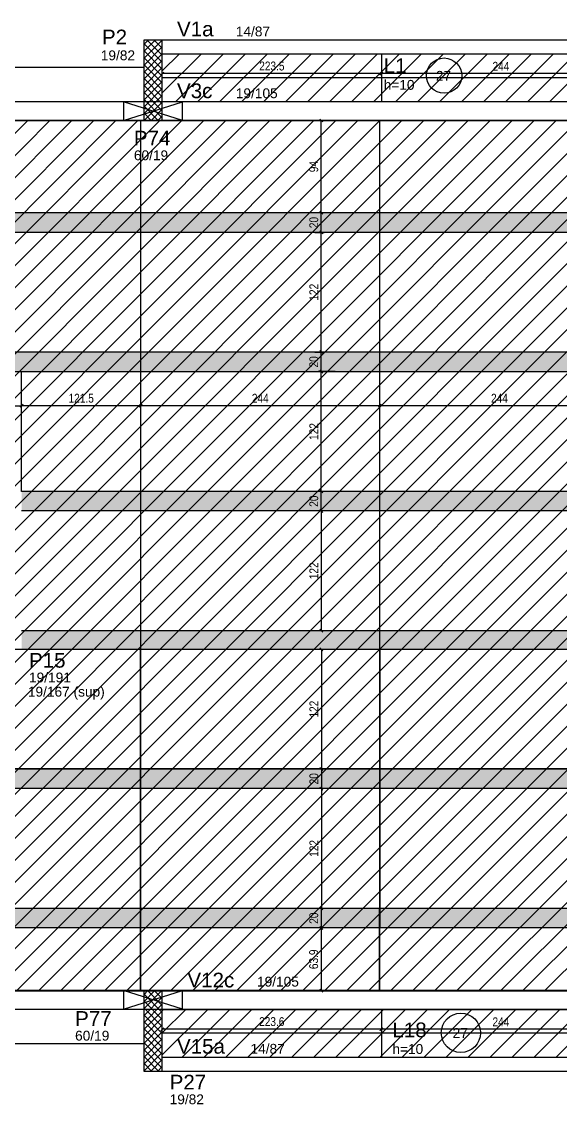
# Model space of a CAD drawing. Extents: x 2113 to 8441, y 350 to 3972.
# Drawn here: x 3388 to 3938, y 1978 to 3082 of the extents above; entities that cross this region are included whole.
import ezdxf

# ---------------------------------------------------------------- set-up
doc = ezdxf.new("R2010")
doc.units = 0
for name, color, linetype in [('2', 2, 'Continuous'), ('3', 3, 'Continuous'), ('4', 4, 'Continuous'), ('8', 8, 'Continuous'), ('COTA', 241, 'Continuous'), ('ES-VIGA', 3, 'Continuous'), ('Painéis', 200, 'Continuous'), ('Pilares', 5, 'Continuous')]:
    doc.layers.add(name, color=color, linetype=linetype)
doc.layers.add('Hachura', color=251, linetype='Continuous', lineweight=9)
doc.layers.add('REAPROVEITAMENTO', color=251, linetype='Continuous', lineweight=9)
doc.styles.add('COTA TECNICA-50', font='techl___.ttf', dxfattribs={"height": 9})
doc.styles.get("Standard").update_dxf_attribs({"font": 'arial.ttf'})
doc.dimstyles.new('COTA PAINEL-50', dxfattribs={"dimtxt": 9, "dimasz": 3, "dimexe": 3, "dimexo": 3, "dimgap": 3, "dimtad": 1, "dimdec": 1, "dimzin": 12, "dimdsep": 46, "dimtxsty": 'COTA TECNICA-50', "dimblk1": 'OBLIQUE', "dimblk2": 'OBLIQUE', "dimsah": 1, "dimcen": 0.9, "dimclrd": 4, "dimclre": 4, "dimclrt": 240, "dimadec": 1, "dimazin": 3, "dimtfac": 1, "dimtdec": 1, "dimtmove": 0, "dimatfit": 3, "dimfxl": 1, "dimtolj": 1, "dimtzin": 12, "dimarcsym": 0})

# ---------------------------------------------------------------- blocks, each defined once
blk = doc.blocks.new('_Oblique')
at = {"color": 0, "linetype": 'ByBlock', "lineweight": -2}
blk.add_line((-0.5, -0.5), (0.5, 0.5), dxfattribs=at)
blk = doc.blocks.new('*D142')
at = {"layer": 'COTA', "color": 4, "lineweight": -2, "transparency": 16777216}
for p, q in [((3694.1, 2442), (3694.1, 2320)), ((3697, 2442), (3697.1, 2442)), ((3697, 2320), (3697.1, 2320))]:
    blk.add_line(p, q, dxfattribs=at)
at = {"layer": 'Defpoints', "color": 0, "transparency": 16777216}
for p in [(3694, 2442), (3694, 2320), (3694.1, 2320)]:
    blk.add_point(p, dxfattribs=at)
at = {"layer": 'COTA', "color": 4, "lineweight": -2, "transparency": 16777216, "xscale": 3, "yscale": 3, "zscale": 3}
for p, rotation in [((3694.1, 2442), 90), ((3694.1, 2320), 270)]:
    blk.add_blockref('_Oblique', p, dxfattribs=dict(at, rotation=rotation))
at = {"layer": 'COTA', "color": 240, "transparency": 16777216, "insert": (3686.5, 2381), "char_height": 9, "attachment_point": 5, "rotation": 90, "style": 'COTA TECNICA-50'}
blk.add_mtext('\\A1;122', dxfattribs=at)
blk = doc.blocks.new('*D143')
at = {"layer": 'COTA', "color": 4, "lineweight": -2, "transparency": 16777216}
for p, q in [((3694.1, 2320), (3694.1, 2300)), ((3697, 2320), (3697.1, 2320))]:
    blk.add_line(p, q, dxfattribs=at)
at = {"layer": 'Defpoints', "color": 0, "transparency": 16777216}
for p in [(3694, 2320), (3694.1, 2300), (3694.1, 2300)]:
    blk.add_point(p, dxfattribs=at)
at = {"layer": 'COTA', "color": 4, "lineweight": -2, "transparency": 16777216, "xscale": 3, "yscale": 3, "zscale": 3}
for p, rotation in [((3694.1, 2320), 90), ((3694.1, 2300), 270)]:
    blk.add_blockref('_Oblique', p, dxfattribs=dict(at, rotation=rotation))
at = {"layer": 'COTA', "color": 240, "transparency": 16777216, "insert": (3686.5, 2310), "char_height": 9, "attachment_point": 5, "rotation": 90, "style": 'COTA TECNICA-50'}
blk.add_mtext('\\A1;20', dxfattribs=at)
blk = doc.blocks.new('*D144')
at = {"layer": 'COTA', "color": 4, "lineweight": -2, "transparency": 16777216}
blk.add_line((3694.1, 2300), (3694.1, 2178), dxfattribs=at)
at = {"layer": 'Defpoints', "color": 0, "transparency": 16777216}
for p in [(3694.1, 2300), (3694.1, 2178), (3694.1, 2178)]:
    blk.add_point(p, dxfattribs=at)
at = {"layer": 'COTA', "color": 4, "lineweight": -2, "transparency": 16777216, "xscale": 3, "yscale": 3, "zscale": 3}
for p, rotation in [((3694.1, 2300), 90), ((3694.1, 2178), 270)]:
    blk.add_blockref('_Oblique', p, dxfattribs=dict(at, rotation=rotation))
at = {"layer": 'COTA', "color": 240, "transparency": 16777216, "insert": (3686.5, 2239), "char_height": 9, "attachment_point": 5, "rotation": 90, "style": 'COTA TECNICA-50'}
blk.add_mtext('\\A1;122', dxfattribs=at)
blk = doc.blocks.new('*D145')
at = {"layer": 'COTA', "color": 4, "lineweight": -2, "transparency": 16777216}
blk.add_line((3694, 2178), (3694, 2157.9), dxfattribs=at)
at = {"layer": 'Defpoints', "color": 0, "transparency": 16777216}
for p in [(3694, 2178), (3694, 2157.9), (3694, 2157.9)]:
    blk.add_point(p, dxfattribs=at)
at = {"layer": 'COTA', "color": 4, "lineweight": -2, "transparency": 16777216, "xscale": 3, "yscale": 3, "zscale": 3}
for p, rotation in [((3694, 2178), 90), ((3694, 2157.9), 270)]:
    blk.add_blockref('_Oblique', p, dxfattribs=dict(at, rotation=rotation))
at = {"layer": 'COTA', "color": 240, "transparency": 16777216, "insert": (3686.4, 2167.9), "char_height": 9, "attachment_point": 5, "rotation": 90, "style": 'COTA TECNICA-50'}
blk.add_mtext('\\A1;20', dxfattribs=at)
blk = doc.blocks.new('*D146')
at = {"layer": 'COTA', "color": 4, "lineweight": -2, "transparency": 16777216}
blk.add_line((3694, 2157.9), (3694, 2094), dxfattribs=at)
at = {"layer": 'Defpoints', "color": 0, "transparency": 16777216}
for p in [(3694, 2157.9), (3694, 2094), (3694, 2094)]:
    blk.add_point(p, dxfattribs=at)
at = {"layer": 'COTA', "color": 4, "lineweight": -2, "transparency": 16777216, "xscale": 3, "yscale": 3, "zscale": 3}
for p, rotation in [((3694, 2157.9), 90), ((3694, 2094), 270)]:
    blk.add_blockref('_Oblique', p, dxfattribs=dict(at, rotation=rotation))
at = {"layer": 'COTA', "color": 240, "transparency": 16777216, "insert": (3686.3, 2126), "char_height": 9, "attachment_point": 5, "rotation": 90, "style": 'COTA TECNICA-50'}
blk.add_mtext('\\A1;63.9', dxfattribs=at)
blk = doc.blocks.new('*D155')
at = {"layer": 'COTA', "color": 4, "lineweight": -2, "transparency": 16777216}
for p, q in [((3753.8, 2693.3), (3753.8, 2693.3)), ((3997.8, 2693.3), (3997.8, 2693.3)), ((3997.8, 2690.3), (3753.8, 2690.3))]:
    blk.add_line(p, q, dxfattribs=at)
at = {"layer": 'Defpoints', "color": 0, "transparency": 16777216}
for p in [(3753.8, 2690.3), (3753.8, 2690.3), (3997.8, 2690.3)]:
    blk.add_point(p, dxfattribs=at)
at = {"layer": 'COTA', "color": 4, "lineweight": -2, "transparency": 16777216, "xscale": 3, "yscale": 3, "zscale": 3, "rotation": 180}
blk.add_blockref('_Oblique', (3753.8, 2690.3), dxfattribs=at)
at = {"layer": 'COTA', "color": 4, "lineweight": -2, "transparency": 16777216, "xscale": 3, "yscale": 3, "zscale": 3}
blk.add_blockref('_Oblique', (3997.8, 2690.3), dxfattribs=at)
at = {"layer": 'COTA', "color": 240, "transparency": 16777216, "insert": (3875.8, 2697.9), "char_height": 9, "attachment_point": 5, "style": 'COTA TECNICA-50'}
blk.add_mtext('\\A1;244', dxfattribs=at)
blk = doc.blocks.new('*D156')
at = {"layer": 'COTA', "color": 4, "lineweight": -2, "transparency": 16777216}
for p, q in [((3509.8, 2693.3), (3509.8, 2693.3)), ((3753.8, 2693.3), (3753.8, 2693.3)), ((3753.8, 2690.3), (3509.8, 2690.3))]:
    blk.add_line(p, q, dxfattribs=at)
at = {"layer": 'Defpoints', "color": 0, "transparency": 16777216}
for p in [(3509.8, 2690.3), (3509.8, 2690.3), (3753.8, 2690.3)]:
    blk.add_point(p, dxfattribs=at)
at = {"layer": 'COTA', "color": 4, "lineweight": -2, "transparency": 16777216, "xscale": 3, "yscale": 3, "zscale": 3, "rotation": 180}
blk.add_blockref('_Oblique', (3509.8, 2690.3), dxfattribs=at)
at = {"layer": 'COTA', "color": 4, "lineweight": -2, "transparency": 16777216, "xscale": 3, "yscale": 3, "zscale": 3}
blk.add_blockref('_Oblique', (3753.8, 2690.3), dxfattribs=at)
at = {"layer": 'COTA', "color": 240, "transparency": 16777216, "insert": (3631.8, 2697.9), "char_height": 9, "attachment_point": 5, "style": 'COTA TECNICA-50'}
blk.add_mtext('\\A1;244', dxfattribs=at)
blk = doc.blocks.new('*D157')
at = {"layer": 'COTA', "color": 4, "lineweight": -2, "transparency": 16777216}
for p, q in [((3509.8, 2693.3), (3509.8, 2693.3)), ((3509.8, 2690.3), (3388.3, 2690.3))]:
    blk.add_line(p, q, dxfattribs=at)
at = {"layer": 'Defpoints', "color": 0, "transparency": 16777216}
for p in [(3388.3, 2690.3), (3388.3, 2690.3), (3509.8, 2690.3)]:
    blk.add_point(p, dxfattribs=at)
at = {"layer": 'COTA', "color": 4, "lineweight": -2, "transparency": 16777216, "xscale": 3, "yscale": 3, "zscale": 3, "rotation": 180}
blk.add_blockref('_Oblique', (3388.3, 2690.3), dxfattribs=at)
at = {"layer": 'COTA', "color": 4, "lineweight": -2, "transparency": 16777216, "xscale": 3, "yscale": 3, "zscale": 3}
blk.add_blockref('_Oblique', (3509.8, 2690.3), dxfattribs=at)
at = {"layer": 'COTA', "color": 240, "transparency": 16777216, "insert": (3449.1, 2697.9), "char_height": 9, "attachment_point": 5, "style": 'COTA TECNICA-50'}
blk.add_mtext('\\A1;121.5', dxfattribs=at)
blk = doc.blocks.new('*D160')
at = {"layer": 'COTA', "color": 4, "lineweight": -2, "transparency": 16777216}
for p, q in [((3388.3, 2693.3), (3388.3, 2693.3)), ((3265.8, 2690.3), (3388.3, 2690.3)), ((3265.8, 2687.3), (3265.8, 2687.3))]:
    blk.add_line(p, q, dxfattribs=at)
at = {"layer": 'Defpoints', "color": 0, "transparency": 16777216}
for p in [(3265.8, 2690.3), (3388.3, 2690.3), (3388.3, 2690.3)]:
    blk.add_point(p, dxfattribs=at)
at = {"layer": 'COTA', "color": 4, "lineweight": -2, "transparency": 16777216, "xscale": 3, "yscale": 3, "zscale": 3, "rotation": 180}
blk.add_blockref('_Oblique', (3265.8, 2690.3), dxfattribs=at)
at = {"layer": 'COTA', "color": 4, "lineweight": -2, "transparency": 16777216, "xscale": 3, "yscale": 3, "zscale": 3}
blk.add_blockref('_Oblique', (3388.3, 2690.3), dxfattribs=at)
at = {"layer": 'COTA', "color": 240, "transparency": 16777216, "insert": (3327.1, 2697.9), "char_height": 9, "attachment_point": 5, "style": 'COTA TECNICA-50'}
blk.add_mtext('\\A1;122.5', dxfattribs=at)
blk = doc.blocks.new('*D261')
at = {"layer": 'COTA', "color": 4, "lineweight": -2, "transparency": 16777216}
blk.add_line((3694, 2583), (3694, 2603), dxfattribs=at)
at = {"layer": 'Defpoints', "color": 0, "transparency": 16777216}
for p in [(3694, 2603), (3694, 2603), (3694, 2583)]:
    blk.add_point(p, dxfattribs=at)
at = {"layer": 'COTA', "color": 4, "lineweight": -2, "transparency": 16777216, "xscale": 3, "yscale": 3, "zscale": 3}
for p, rotation in [((3694, 2603), 90), ((3694, 2583), 270)]:
    blk.add_blockref('_Oblique', p, dxfattribs=dict(at, rotation=rotation))
at = {"layer": 'COTA', "color": 240, "transparency": 16777216, "insert": (3686.4, 2593), "char_height": 9, "attachment_point": 5, "rotation": 90, "style": 'COTA TECNICA-50'}
blk.add_mtext('\\A1;20', dxfattribs=at)
blk = doc.blocks.new('*D262')
at = {"layer": 'COTA', "color": 4, "lineweight": -2, "transparency": 16777216}
for p, q in [((3708.3, 2725), (3691, 2725)), ((3694, 2603), (3694, 2725))]:
    blk.add_line(p, q, dxfattribs=at)
at = {"layer": 'Defpoints', "color": 0, "transparency": 16777216}
for p in [(3694, 2725), (3711.3, 2725), (3694, 2603)]:
    blk.add_point(p, dxfattribs=at)
at = {"layer": 'COTA', "color": 4, "lineweight": -2, "transparency": 16777216, "xscale": 3, "yscale": 3, "zscale": 3}
for p, rotation in [((3694, 2725), 90), ((3694, 2603), 270)]:
    blk.add_blockref('_Oblique', p, dxfattribs=dict(at, rotation=rotation))
at = {"layer": 'COTA', "color": 240, "transparency": 16777216, "insert": (3686.4, 2664), "char_height": 9, "attachment_point": 5, "rotation": 90, "style": 'COTA TECNICA-50'}
blk.add_mtext('\\A1;122', dxfattribs=at)
blk = doc.blocks.new('*D263')
at = {"layer": 'COTA', "color": 4, "lineweight": -2, "transparency": 16777216}
for p, q in [((3708.3, 2745), (3691, 2745)), ((3694, 2725), (3694, 2745))]:
    blk.add_line(p, q, dxfattribs=at)
at = {"layer": 'Defpoints', "color": 0, "transparency": 16777216}
for p in [(3694, 2745), (3711.3, 2745), (3694, 2725)]:
    blk.add_point(p, dxfattribs=at)
at = {"layer": 'COTA', "color": 4, "lineweight": -2, "transparency": 16777216, "xscale": 3, "yscale": 3, "zscale": 3}
for p, rotation in [((3694, 2745), 90), ((3694, 2725), 270)]:
    blk.add_blockref('_Oblique', p, dxfattribs=dict(at, rotation=rotation))
at = {"layer": 'COTA', "color": 240, "transparency": 16777216, "insert": (3686.4, 2735), "char_height": 9, "attachment_point": 5, "rotation": 90, "style": 'COTA TECNICA-50'}
blk.add_mtext('\\A1;20', dxfattribs=at)
blk = doc.blocks.new('*D161')
at = {"layer": 'COTA', "color": 4, "lineweight": -2, "transparency": 16777216}
for p, q in [((3687.5, 2867), (3697, 2867)), ((3694, 2745), (3694, 2867)), ((3687.5, 2745), (3697, 2745))]:
    blk.add_line(p, q, dxfattribs=at)
at = {"layer": 'Defpoints', "color": 0, "transparency": 16777216}
for p in [(3684.5, 2867), (3694, 2867), (3684.5, 2745)]:
    blk.add_point(p, dxfattribs=at)
at = {"layer": 'COTA', "color": 4, "lineweight": -2, "transparency": 16777216, "xscale": 3, "yscale": 3, "zscale": 3}
for p, rotation in [((3694, 2867), 90), ((3694, 2745), 270)]:
    blk.add_blockref('_Oblique', p, dxfattribs=dict(at, rotation=rotation))
at = {"layer": 'COTA', "color": 240, "transparency": 16777216, "insert": (3686.4, 2806), "char_height": 9, "attachment_point": 5, "rotation": 90, "style": 'COTA TECNICA-50'}
blk.add_mtext('\\A1;122', dxfattribs=at)
blk = doc.blocks.new('*D264')
at = {"layer": 'COTA', "color": 4, "lineweight": -2, "transparency": 16777216}
for p, q in [((3694, 2867), (3694, 2887)), ((3708.3, 2867), (3691, 2867))]:
    blk.add_line(p, q, dxfattribs=at)
at = {"layer": 'Defpoints', "color": 0, "transparency": 16777216}
for p in [(3694, 2887), (3694, 2887), (3711.3, 2867)]:
    blk.add_point(p, dxfattribs=at)
at = {"layer": 'COTA', "color": 4, "lineweight": -2, "transparency": 16777216, "xscale": 3, "yscale": 3, "zscale": 3}
for p, rotation in [((3694, 2887), 90), ((3694, 2867), 270)]:
    blk.add_blockref('_Oblique', p, dxfattribs=dict(at, rotation=rotation))
at = {"layer": 'COTA', "color": 240, "transparency": 16777216, "insert": (3686.4, 2877), "char_height": 9, "attachment_point": 5, "rotation": 90, "style": 'COTA TECNICA-50'}
blk.add_mtext('\\A1;20', dxfattribs=at)
blk = doc.blocks.new('*D265')
at = {"layer": 'COTA', "color": 4, "lineweight": -2, "transparency": 16777216}
for p, q in [((3708.3, 2981), (3691, 2981)), ((3694, 2887), (3694, 2981))]:
    blk.add_line(p, q, dxfattribs=at)
at = {"layer": 'Defpoints', "color": 0, "transparency": 16777216}
for p in [(3694, 2981), (3711.3, 2981), (3694, 2887)]:
    blk.add_point(p, dxfattribs=at)
at = {"layer": 'COTA', "color": 4, "lineweight": -2, "transparency": 16777216, "xscale": 3, "yscale": 3, "zscale": 3}
for p, rotation in [((3694, 2981), 90), ((3694, 2887), 270)]:
    blk.add_blockref('_Oblique', p, dxfattribs=dict(at, rotation=rotation))
at = {"layer": 'COTA', "color": 240, "transparency": 16777216, "insert": (3686.4, 2934), "char_height": 9, "attachment_point": 5, "rotation": 90, "style": 'COTA TECNICA-50'}
blk.add_mtext('\\A1;94', dxfattribs=at)
blk = doc.blocks.new('*D107')
at = {"layer": 'COTA', "color": 4, "lineweight": -2, "transparency": 16777216}
blk.add_line((3694, 2583), (3694, 2461), dxfattribs=at)
at = {"layer": 'Defpoints', "color": 0, "transparency": 16777216}
for p in [(3694, 2583), (3694, 2461), (3694, 2461)]:
    blk.add_point(p, dxfattribs=at)
at = {"layer": 'COTA', "color": 4, "lineweight": -2, "transparency": 16777216, "xscale": 3, "yscale": 3, "zscale": 3}
for p, rotation in [((3694, 2583), 90), ((3694, 2461), 270)]:
    blk.add_blockref('_Oblique', p, dxfattribs=dict(at, rotation=rotation))
at = {"layer": 'COTA', "color": 240, "transparency": 16777216, "insert": (3686.4, 2522), "char_height": 9, "attachment_point": 5, "rotation": 90, "style": 'COTA TECNICA-50'}
blk.add_mtext('\\A1;122', dxfattribs=at)
blk = doc.blocks.new('*D237')
at = {"layer": 'COTA', "color": 4, "lineweight": -2, "transparency": 16777216}
blk.add_line((3999.3, 3028.8), (3755.3, 3028.8), dxfattribs=at)
at = {"layer": 'Defpoints', "color": 0, "transparency": 16777216}
for p in [(3755.3, 3028.8), (3755.3, 3028.8), (3999.3, 3028.8)]:
    blk.add_point(p, dxfattribs=at)
at = {"layer": 'COTA', "color": 4, "lineweight": -2, "transparency": 16777216, "xscale": 3, "yscale": 3, "zscale": 3, "rotation": 180}
blk.add_blockref('_Oblique', (3755.3, 3028.8), dxfattribs=at)
at = {"layer": 'COTA', "color": 4, "lineweight": -2, "transparency": 16777216, "xscale": 3, "yscale": 3, "zscale": 3}
blk.add_blockref('_Oblique', (3999.3, 3028.8), dxfattribs=at)
at = {"layer": 'COTA', "color": 240, "transparency": 16777216, "insert": (3877.3, 3036.3), "char_height": 9, "attachment_point": 5, "style": 'COTA TECNICA-50'}
blk.add_mtext('\\A1;244', dxfattribs=at)
blk = doc.blocks.new('*D78')
at = {"layer": 'COTA', "color": 4, "lineweight": -2, "transparency": 16777216}
for p, q in [((3755.3, 3028.8), (3531.8, 3028.8)), ((3531.8, 3025.8), (3531.8, 3025.8))]:
    blk.add_line(p, q, dxfattribs=at)
at = {"layer": 'Defpoints', "color": 0, "transparency": 16777216}
for p in [(3531.8, 3028.8), (3531.8, 3028.8), (3755.3, 3028.8)]:
    blk.add_point(p, dxfattribs=at)
at = {"layer": 'COTA', "color": 4, "lineweight": -2, "transparency": 16777216, "xscale": 3, "yscale": 3, "zscale": 3, "rotation": 180}
blk.add_blockref('_Oblique', (3531.8, 3028.8), dxfattribs=at)
at = {"layer": 'COTA', "color": 4, "lineweight": -2, "transparency": 16777216, "xscale": 3, "yscale": 3, "zscale": 3}
blk.add_blockref('_Oblique', (3755.3, 3028.8), dxfattribs=at)
at = {"layer": 'COTA', "color": 240, "transparency": 16777216, "insert": (3643.6, 3036.5), "char_height": 9, "attachment_point": 5, "style": 'COTA TECNICA-50'}
blk.add_mtext('\\A1;223.5', dxfattribs=at)
blk = doc.blocks.new('*D240')
at = {"layer": 'COTA', "color": 4, "lineweight": -2, "transparency": 16777216}
blk.add_line((3999.3, 2054.7), (3755.3, 2054.7), dxfattribs=at)
at = {"layer": 'Defpoints', "color": 0, "transparency": 16777216}
for p in [(3755.3, 2054.7), (3755.3, 2054.7), (3999.3, 2054.7)]:
    blk.add_point(p, dxfattribs=at)
at = {"layer": 'COTA', "color": 4, "lineweight": -2, "transparency": 16777216, "xscale": 3, "yscale": 3, "zscale": 3, "rotation": 180}
blk.add_blockref('_Oblique', (3755.3, 2054.7), dxfattribs=at)
at = {"layer": 'COTA', "color": 4, "lineweight": -2, "transparency": 16777216, "xscale": 3, "yscale": 3, "zscale": 3}
blk.add_blockref('_Oblique', (3999.3, 2054.7), dxfattribs=at)
at = {"layer": 'COTA', "color": 240, "transparency": 16777216, "insert": (3877.3, 2062.3), "char_height": 9, "attachment_point": 5, "style": 'COTA TECNICA-50'}
blk.add_mtext('\\A1;244', dxfattribs=at)
blk = doc.blocks.new('*D86')
at = {"layer": 'COTA', "color": 4, "lineweight": -2, "transparency": 16777216}
blk.add_line((3755.3, 2054.7), (3531.8, 2054.7), dxfattribs=at)
at = {"layer": 'Defpoints', "color": 0, "transparency": 16777216}
for p in [(3531.8, 2054.7), (3531.8, 2054.7), (3755.3, 2054.7)]:
    blk.add_point(p, dxfattribs=at)
at = {"layer": 'COTA', "color": 4, "lineweight": -2, "transparency": 16777216, "xscale": 3, "yscale": 3, "zscale": 3, "rotation": 180}
blk.add_blockref('_Oblique', (3531.8, 2054.7), dxfattribs=at)
at = {"layer": 'COTA', "color": 4, "lineweight": -2, "transparency": 16777216, "xscale": 3, "yscale": 3, "zscale": 3}
blk.add_blockref('_Oblique', (3755.3, 2054.7), dxfattribs=at)
at = {"layer": 'COTA', "color": 240, "transparency": 16777216, "insert": (3643.5, 2062.4), "char_height": 9, "attachment_point": 5, "style": 'COTA TECNICA-50'}
blk.add_mtext('\\A1;223.6', dxfattribs=at)

msp = doc.modelspace()

# ---------------------------------------------------------------- hatches: boundary and pattern name
at = {"layer": 'Hachura', "linetype": 'ByBlock'}
h = msp.add_hatch(color=256, dxfattribs=at)
h.dxf.hatch_style = 1
h.paths.add_polyline_path([(3041.34, 2886.99), (3041.34, 2866.96), (4973.84, 2866.96), (4973.84, 2886.99)])
h = msp.add_hatch(color=256, dxfattribs=at)
h.dxf.hatch_style = 1
h.paths.add_polyline_path([(3041.34, 2744.99), (3041.34, 2724.96), (4973.84, 2724.96), (4973.84, 2744.99)])
h = msp.add_hatch(color=256, dxfattribs=at)
h.dxf.hatch_style = 1
h.paths.add_polyline_path([(3388.34, 2602.99), (3388.34, 2582.96), (4973.84, 2582.96), (4973.84, 2602.99)])
h.paths.add_polyline_path([(3122.35, 2602.99), (3122.35, 2582.96), (3369.34, 2582.96), (3369.34, 2602.99)])
h = msp.add_hatch(color=256, dxfattribs=at)
h.dxf.hatch_style = 1
h.paths.add_polyline_path([(3959.34, 2460.99), (3388.34, 2461), (3388.34, 2442), (3959.34, 2441.99)])
h = msp.add_hatch(color=256, dxfattribs=at)
h.dxf.hatch_style = 1
h.paths.add_polyline_path([(3509.69, 2319.99), (3509.69, 2299.95), (3265.62, 2299.95), (3265.62, 2319.99)])
h = msp.add_hatch(color=256, dxfattribs=at)
h.dxf.hatch_style = 1
h.paths.add_polyline_path([(3753.69, 2319.99), (3753.69, 2299.95), (3509.62, 2299.95), (3509.62, 2319.99)])
h = msp.add_hatch(color=256, dxfattribs=at)
h.dxf.hatch_style = 1
h.paths.add_polyline_path([(3997.68, 2319.99), (3997.68, 2299.95), (3753.61, 2299.95), (3753.61, 2319.99)])
h = msp.add_hatch(color=256, dxfattribs=at)
h.dxf.hatch_style = 1
h.paths.add_polyline_path([(3509.62, 2177.95), (3509.62, 2157.92), (3265.56, 2157.92), (3265.56, 2177.95)])
h = msp.add_hatch(color=256, dxfattribs=at)
h.dxf.hatch_style = 1
h.paths.add_polyline_path([(3753.62, 2177.95), (3753.62, 2157.92), (3509.56, 2157.92), (3509.56, 2177.95)])
h = msp.add_hatch(color=256, dxfattribs=at)
h.dxf.hatch_style = 1
h.paths.add_polyline_path([(3997.61, 2177.95), (3997.61, 2157.92), (3753.55, 2157.92), (3753.55, 2177.95)])
at = {"layer": 'REAPROVEITAMENTO', "linetype": 'ByBlock'}
h = msp.add_hatch(dxfattribs=at)
h.set_pattern_fill('ANSI31', color=256, scale=5, style=2)
h.set_pattern_definition([(45, (-603.224, 176.306), (-11.22532, 11.22532), [])])
h.paths.add_polyline_path([(3999.84, 3049.09), (3531.84, 3049.12), (3531.84, 3000.13), (3999.84, 3000.08)])
h.paths.add_polyline_path([(3607.75, 3001.12), (3647.88, 3001.11), (3647.88, 3016.62), (3607.75, 3016.63)], flags=16)
h = msp.add_hatch(dxfattribs=at)
h.set_pattern_fill('ANSI31', color=256, scale=5, style=2)
h.set_pattern_definition([(45, (-177.575, 59.765), (-11.22532, 11.22532), [])])
h.paths.add_polyline_path([(4973.84, 2980.99), (3122.34, 2980.99), (3041.34, 2980.99), (3041.34, 2094.03), (4973.84, 2094.03)])
h = msp.add_hatch(dxfattribs=at)
h.set_pattern_fill('ANSI31', color=256, scale=5, style=2)
h.set_pattern_definition([(45, (-1090.222, -797.5), (-11.22532, 11.22532), [])])
h.paths.add_polyline_path([(3999.34, 2075.14), (3531.84, 2074.92), (3531.83, 2026.04), (3999.34, 2026.24)])

# ---------------------------------------------------------------- linework, layer by layer
at = {"layer": '3', "color": 1, "linetype": 'Continuous'}
for centre, radius in [((3819.36, 3026.73), 18), ((3836.49, 2051.01), 20)]:
    msp.add_circle(centre, radius, dxfattribs=at)
at = {"layer": '8', "linetype": 'Continuous'}
for p, q in [((3512.84, 3044.24), (3531.63, 3063.03)), ((3512.84, 3051.31), (3524.56, 3063.03)), ((3512.84, 3058.38), (3517.49, 3063.03)), ((3512.84, 3063.03), (3512.84, 3063.03)), ((3512.84, 3063.03), (3512.84, 3063.03)), ((3512.84, 3063.03), (3512.84, 3063.03)), ((3512.84, 3059.46), (3531.84, 3040.46)), ((3516.35, 3063.03), (3531.84, 3047.54)), ((3523.42, 3063.03), (3531.84, 3054.61)), ((3530.49, 3063.03), (3531.84, 3061.68)), ((3531.84, 3063.03), (3531.84, 3063.03)), ((3531.84, 3063.03), (3531.84, 3063.03)), ((3512.84, 3037.17), (3531.84, 3056.17)), ((3512.84, 3052.39), (3531.84, 3033.39)), ((3512.84, 3030.09), (3531.84, 3049.09)), ((3512.84, 3045.32), (3531.84, 3026.32)), ((3512.84, 3023.02), (3531.84, 3042.02)), ((3512.84, 3038.25), (3531.84, 3019.25)), ((3512.84, 3015.95), (3531.84, 3034.95)), ((3512.84, 3031.18), (3531.84, 3012.18)), ((3512.84, 3008.88), (3531.84, 3027.88)), ((3512.84, 3024.11), (3531.84, 3005.11)), ((3522.34, 3024.03), (3522.34, 3024.03)), ((3512.84, 3001.81), (3531.84, 3020.81)), ((3512.84, 3017.04), (3531.84, 2998.04)), ((3512.84, 2994.74), (3531.84, 3013.74)), ((3512.84, 3009.97), (3531.84, 2990.97)), ((3512.84, 2987.67), (3531.84, 3006.67)), ((3512.84, 3002.9), (3531.84, 2983.9)), ((3492.34, 2981.03), (3552.34, 3000.03)), ((3552.34, 2981.03), (3492.34, 3000.03)), ((3512.84, 2995.82), (3527.64, 2981.03)), ((3513.27, 2981.03), (3531.84, 2999.6)), ((3520.34, 2981.03), (3531.84, 2992.53)), ((3492.34, 2981.03), (3492.34, 2981.03)), ((3492.34, 2981.03), (3492.34, 2981.03)), ((3512.84, 2988.75), (3520.57, 2981.03)), ((3512.84, 2981.68), (3513.49, 2981.03)), ((3527.41, 2981.03), (3531.84, 2985.45)), ((3552.34, 2981.03), (3552.34, 2981.03)), ((3552.34, 2981.03), (3552.34, 2981.03)), ((3492.34, 2075.03), (3552.34, 2094.03)), ((3552.34, 2075.03), (3492.34, 2094.03)), ((3492.34, 2094.03), (3492.34, 2094.03)), ((3492.34, 2094.03), (3492.34, 2094.03)), ((3512.84, 2075.5), (3531.37, 2094.03)), ((3512.84, 2082.57), (3524.3, 2094.03)), ((3512.84, 2089.64), (3517.23, 2094.03)), ((3512.84, 2090.73), (3531.84, 2071.73)), ((3512.84, 2068.42), (3531.84, 2087.42)), ((3516.61, 2094.03), (3531.84, 2078.8)), ((3523.68, 2094.03), (3531.84, 2085.87)), ((3530.75, 2094.03), (3531.84, 2092.95)), ((3552.34, 2094.03), (3552.34, 2094.03)), ((3552.34, 2094.03), (3552.34, 2094.03)), ((3512.84, 2083.66), (3531.84, 2064.66)), ((3512.84, 2061.35), (3531.84, 2080.35)), ((3512.84, 2076.59), (3531.84, 2057.59)), ((3512.84, 2054.28), (3531.84, 2073.28)), ((3512.84, 2069.52), (3531.84, 2050.52)), ((3512.84, 2047.21), (3531.84, 2066.21)), ((3512.84, 2062.45), (3531.84, 2043.45)), ((3512.84, 2040.14), (3531.84, 2059.14)), ((3512.84, 2055.38), (3531.84, 2036.38)), ((3522.34, 2053.03), (3522.34, 2053.03)), ((3512.84, 2033.07), (3531.84, 2052.07)), ((3512.84, 2048.31), (3531.84, 2029.31)), ((3512.84, 2026), (3531.84, 2045)), ((3512.84, 2041.23), (3531.84, 2022.23)), ((3512.84, 2018.93), (3531.84, 2037.93)), ((3512.84, 2034.16), (3531.84, 2015.16)), ((3513.01, 2012.03), (3531.84, 2030.86)), ((3512.84, 2027.09), (3527.89, 2012.03)), ((3512.84, 2020.02), (3520.82, 2012.03)), ((3520.08, 2012.03), (3531.84, 2023.78)), ((3512.84, 2012.95), (3513.75, 2012.03)), ((3512.84, 2012.03), (3512.84, 2012.03)), ((3512.84, 2012.03), (3512.84, 2012.03)), ((3512.84, 2012.03), (3512.84, 2012.03)), ((3527.15, 2012.03), (3531.84, 2016.71)), ((3531.84, 2012.03), (3531.84, 2012.03)), ((3531.84, 2012.03), (3531.84, 2012.03))]:
    msp.add_line(p, q, dxfattribs=at)
at = {"layer": 'ES-VIGA', "linetype": 'Continuous'}
for p, q in [((3512.84, 3035.03), (2797.34, 3035.03)), ((2797.34, 2040.03), (3512.84, 2040.03))]:
    msp.add_line(p, q, dxfattribs=at)
for points in [[(4009.34, 3063.03), (3531.84, 3063.03)], [(3531.84, 3049.03), (3999.84, 3049.03)], [(3512.84, 3000.03), (3122.34, 3000.03)], [(3999.84, 3000.03), (3531.84, 3000.03)], [(3122.34, 2981.03), (3512.84, 2981.03)], [(3531.84, 2981.03), (3999.84, 2981.03)], [(3512.84, 2094.03), (3122.34, 2094.03)], [(3999.84, 2094.03), (3531.84, 2094.03)], [(3122.34, 2075.03), (3512.84, 2075.03)], [(3531.84, 2075.03), (3999.84, 2075.03)], [(3999.84, 2026.03), (3531.84, 2026.03)], [(3531.84, 2012.03), (4009.34, 2012.03)]]:
    msp.add_lwpolyline(points, dxfattribs=at)
at = {"layer": 'Painéis'}
for p, q in [((3999.34, 3048.58), (3531.84, 3048.58)), ((3755.34, 3049.08), (3755.34, 3000.09)), ((3999.34, 3024.59), (3531.84, 3024.59)), ((4973.84, 2980.99), (3041.34, 2980.99)), ((3509.84, 2441.99), (3509.84, 2980.99)), ((3753.84, 2441.99), (3753.84, 2980.99)), ((4973.84, 2887), (3041.34, 2886.99)), ((4973.84, 2866.99), (3041.34, 2866.99)), ((4973.84, 2744.99), (3041.34, 2744.99)), ((4973.84, 2724.99), (3041.34, 2724.99)), ((3388.34, 2602.99), (3388.34, 2724.99)), ((4973.84, 2602.99), (3388.34, 2602.99)), ((4973.84, 2582.99), (3388.34, 2582.99)), ((3388.34, 2461), (4973.84, 2460.99)), ((3388.34, 2442), (4973.84, 2441.99)), ((3755.34, 2075.03), (3755.34, 2026.03)), ((3999.34, 2074.53), (3531.76, 2074.53)), ((3999.34, 2050.53), (3531.76, 2050.53))]:
    msp.add_line(p, q, dxfattribs=at)
for points in [[(3265.62, 2441.99), (3509.7, 2441.99), (3509.7, 2319.99), (3265.62, 2319.99)], [(3509.7, 2441.99), (3753.78, 2441.99), (3753.78, 2319.99), (3509.7, 2319.99)], [(3753.78, 2441.99), (3997.86, 2441.99), (3997.86, 2319.99), (3753.78, 2319.99)], [(3509.69, 2319.99), (3509.69, 2299.95), (3265.62, 2299.95), (3265.62, 2319.99)], [(3753.69, 2319.99), (3753.69, 2299.95), (3509.62, 2299.95), (3509.62, 2319.99)], [(3997.68, 2319.99), (3997.68, 2299.95), (3753.61, 2299.95), (3753.61, 2319.99)], [(3509.62, 2177.95), (3509.62, 2299.95), (3265.62, 2299.95), (3265.62, 2177.95)], [(3753.62, 2177.95), (3753.62, 2299.95), (3509.62, 2299.95), (3509.62, 2177.95)], [(3997.61, 2177.95), (3997.61, 2299.95), (3753.61, 2299.95), (3753.61, 2177.95)], [(3509.62, 2177.95), (3509.62, 2157.92), (3265.56, 2157.92), (3265.56, 2177.95)], [(3753.62, 2177.95), (3753.62, 2157.92), (3509.56, 2157.92), (3509.56, 2177.95)], [(3997.61, 2177.95), (3997.61, 2157.92), (3753.55, 2157.92), (3753.55, 2177.95)], [(3265.56, 2093.99), (3509.56, 2093.99), (3509.56, 2157.92), (3265.56, 2157.92)], [(3509.56, 2093.99), (3753.55, 2093.99), (3753.55, 2157.92), (3509.56, 2157.92)], [(3753.55, 2093.99), (3997.61, 2093.99), (3997.61, 2157.92), (3753.55, 2157.92)]]:
    msp.add_lwpolyline(points, close=True, dxfattribs=at)
at = {"layer": 'Pilares', "linetype": 'Continuous'}
for points in [[(3512.84, 2981.03), (3531.84, 2981.03), (3531.84, 3063.03), (3512.84, 3063.03), (3512.84, 2981.03)], [(3492.34, 2981.03), (3552.34, 2981.03), (3552.34, 3000.03), (3492.34, 3000.03), (3492.34, 2981.03)], [(3492.34, 2075.03), (3552.34, 2075.03), (3552.34, 2094.03), (3492.34, 2094.03), (3492.34, 2075.03)], [(3512.84, 2012.03), (3531.84, 2012.03), (3531.84, 2094.03), (3512.84, 2094.03), (3512.84, 2012.03)]]:
    msp.add_lwpolyline(points, dxfattribs=at)

# ---------------------------------------------------------------- texts
at = {"layer": '2', "linetype": 'Continuous'}
for s, p in [('14/87', (3606.84, 3066.78)), ('19/82', (3469.1, 3042.44)), ('27', (3810.94, 3021.56)), ('19/105', (3606.84, 3003.78)), ('h=10', (3757.7, 3012.36)), ('60/19', (3502.86, 2940.54)), ('19/191', (3395.84, 2408.28)), ('19/167 (sup)', (3394.69, 2393.77)), ('19/105', (3628.48, 2098.22)), ('60/19', (3442.87, 2043.14)), ('27', (3828.06, 2045.85)), ('14/87', (3621.84, 2029.78)), ('h=10', (3766.57, 2029.56)), ('19/82', (3539.34, 1978.28))]:
    msp.add_text(s, height=10, dxfattribs=at).set_placement(p)
at = {"layer": '4', "linetype": 'Continuous'}
for s, p in [('V1a', (3546.84, 3066.78)), ('P2', (3470.28, 3058.62)), ('L1', (3757.7, 3029.36)), ('V3c', (3546.84, 3003.78)), ('P74', (3502.86, 2955.54)), ('P15', (3395.84, 2423.28)), ('V12c', (3557.46, 2097.34)), ('P77', (3442.87, 2058.14)), ('L18', (3766.57, 2046.56)), ('V15a', (3546.84, 2029.78)), ('P27', (3539.34, 1993.28))]:
    msp.add_text(s, height=15, dxfattribs=at).set_placement(p)

# ---------------------------------------------------------------- dimensions: what is measured, and where the dimension line sits
at = {"layer": 'COTA'}
for base, p1, p2, picture, middle in [((3531.84, 3028.77), (3755.34, 3028.77), (3531.84, 3028.77), '*D78', (3643.59, 3036.47)), ((3755.34, 3028.77), (3999.34, 3028.77), (3755.34, 3028.77), '*D237', (3877.34, 3036.34)), ((3531.76, 2054.72), (3755.34, 2054.72), (3531.76, 2054.72), '*D86', (3643.55, 2062.42)), ((3755.34, 2054.72), (3999.34, 2054.72), (3755.34, 2054.72), '*D240', (3877.34, 2062.29))]:
    dim = msp.add_linear_dim(base=base, p1=p1, p2=p2, dimstyle='COTA PAINEL-50', dxfattribs=at)
    dim.commit()
    dim.dimension.update_dxf_attribs({"geometry": picture, "text_midpoint": middle})
for base, p1, p2, picture, middle in [((3693.99, 2980.99), (3693.99, 2887), (3711.29, 2980.99), '*D265', (3686.39, 2933.99)), ((3693.99, 2887), (3711.29, 2866.99), (3693.99, 2887), '*D264', (3686.39, 2877)), ((3693.99, 2866.99), (3684.51, 2744.99), (3684.51, 2866.99), '*D161', (3686.43, 2805.99)), ((3693.99, 2744.99), (3693.99, 2724.99), (3711.29, 2744.99), '*D263', (3686.39, 2734.99)), ((3693.99, 2724.99), (3693.99, 2602.99), (3711.29, 2724.99), '*D262', (3686.43, 2663.99)), ((3693.99, 2602.99), (3693.99, 2582.99), (3693.99, 2602.99), '*D261', (3686.39, 2592.99)), ((3694.06, 2299.95), (3693.98, 2319.99), (3694.06, 2299.95), '*D143', (3686.47, 2309.97)), ((3694.06, 2177.95), (3694.06, 2299.95), (3694.06, 2177.95), '*D144', (3686.51, 2238.95)), ((3693.98, 2157.92), (3693.98, 2177.95), (3693.98, 2157.92), '*D145', (3686.39, 2167.94)), ((3693.98, 2093.99), (3693.98, 2157.92), (3693.98, 2093.99), '*D146', (3686.26, 2125.95))]:
    dim = msp.add_linear_dim(base=base, p1=p1, p2=p2, angle=90, dimstyle='COTA PAINEL-50', override={"dimtmove": 1}, dxfattribs=at)
    dim.commit()
    dim.dimension.update_dxf_attribs({"geometry": picture, "text_midpoint": middle})
for base, p1, p2, picture, middle in [((3388.34, 2690.34), (3265.84, 2690.34), (3388.34, 2690.34), '*D160', (3327.09, 2697.94)), ((3388.34, 2690.34), (3509.84, 2690.33), (3388.34, 2690.34), '*D157', (3449.09, 2697.94)), ((3509.84, 2690.34), (3753.84, 2690.33), (3509.84, 2690.33), '*D156', (3631.84, 2697.9)), ((3753.84, 2690.34), (3997.84, 2690.34), (3753.84, 2690.33), '*D155', (3875.84, 2697.9))]:
    dim = msp.add_linear_dim(base=base, p1=p1, p2=p2, dimstyle='COTA PAINEL-50', override={"dimtmove": 1}, dxfattribs=at)
    dim.commit()
    dim.dimension.update_dxf_attribs({"geometry": picture, "text_midpoint": middle})
for base, p1, p2, picture, middle in [((3693.99, 2460.99), (3693.99, 2582.99), (3693.99, 2460.99), '*D107', (3686.43, 2521.99)), ((3694.06, 2319.99), (3693.98, 2441.99), (3693.98, 2319.99), '*D142', (3686.51, 2380.99))]:
    dim = msp.add_linear_dim(base=base, p1=p1, p2=p2, angle=90, dimstyle='COTA PAINEL-50', dxfattribs=at)
    dim.commit()
    dim.dimension.update_dxf_attribs({"geometry": picture, "text_midpoint": middle})

doc.saveas('drawing.dxf')
